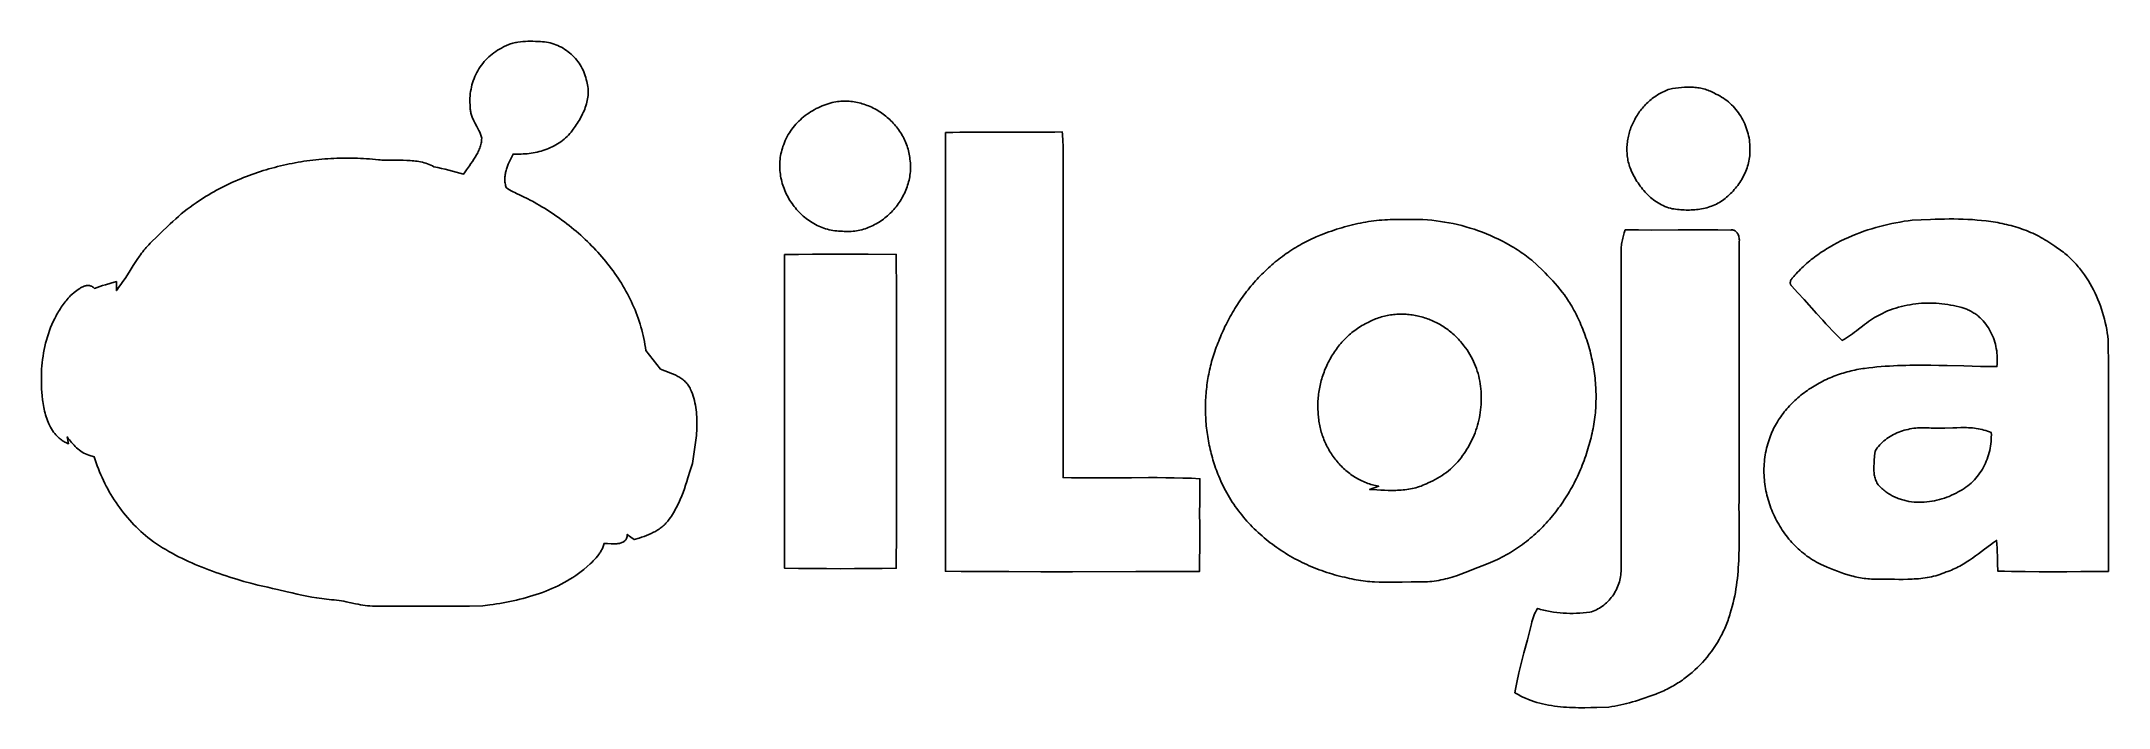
# Model space of a CAD drawing. Extents: x 50 to 650, y 3 to 197.
import ezdxf

# ---------------------------------------------------------------- set-up
doc = ezdxf.new("R2010")
doc.units = 0
doc.layers.add('IMPORT_-_WHATSAPP_IMAGE_20', color=7, linetype='CONTINUOUS')

msp = doc.modelspace()

# ---------------------------------------------------------------- linework, layer by layer
at = {"layer": 'IMPORT_-_WHATSAPP_IMAGE_20'}
for points in [[(63.78, 76.52), (63.28, 76.72), (62.81, 76.94), (62.34, 77.18), (61.89, 77.45), (61.46, 77.73), (61.04, 78.04), (60.63, 78.36), (60.24, 78.7), (59.86, 79.06), (59.49, 79.42), (59.13, 79.81), (58.79, 80.2), (58.46, 80.61), (58.14, 81.03), (57.83, 81.45), (57.54, 81.88), (57.86, 79.87), (57.59, 79.99), (57.32, 80.11), (57.06, 80.24), (56.81, 80.38), (56.57, 80.52), (56.33, 80.66), (56.09, 80.82), (55.86, 80.98), (55.64, 81.14), (55.43, 81.31), (55.22, 81.49), (55.01, 81.67), (54.62, 82.04), (54.25, 82.43), (53.9, 82.85), (53.57, 83.27), (53.26, 83.72), (52.97, 84.18), (52.69, 84.65), (52.44, 85.13), (52.2, 85.63), (51.98, 86.14), (51.78, 86.65), (51.59, 87.18), (51.41, 87.71), (51.25, 88.25), (51.1, 88.79), (50.96, 89.34), (50.84, 89.89), (50.73, 90.45), (50.62, 91), (50.53, 91.56), (50.45, 92.11), (50.37, 92.66), (50.24, 93.76), (50.14, 94.83), (50.08, 95.78), (50.04, 96.72), (50.01, 97.68), (50, 98.63), (50.01, 99.59), (50.04, 100.55), (50.09, 101.51), (50.16, 102.47), (50.25, 103.42), (50.36, 104.38), (50.5, 105.33), (50.65, 106.28), (50.83, 107.23), (51.02, 108.16), (51.24, 109.1), (51.49, 110.02), (51.76, 110.94), (52.05, 111.85), (52.36, 112.75), (52.7, 113.64), (53.07, 114.52), (53.46, 115.39), (53.87, 116.25), (54.31, 117.09), (54.54, 117.51), (54.78, 117.92), (55.02, 118.33), (55.27, 118.73), (55.53, 119.14), (55.79, 119.53), (56.06, 119.93), (56.34, 120.31), (56.62, 120.7), (56.92, 121.08), (57.21, 121.45), (57.52, 121.82), (57.83, 122.19), (58.15, 122.55), (58.48, 122.91), (58.81, 123.26), (59.51, 123.82), (59.9, 124.13), (60.3, 124.43), (60.71, 124.73), (61.14, 125.01), (61.35, 125.14), (61.57, 125.27), (61.79, 125.38), (62.01, 125.49), (62.23, 125.59), (62.46, 125.67), (62.68, 125.74), (62.9, 125.8), (63.12, 125.84), (63.34, 125.87), (63.56, 125.88), (63.78, 125.87), (64, 125.84), (64.21, 125.79), (64.42, 125.71), (64.63, 125.62), (64.83, 125.5), (65.04, 125.36), (65.23, 125.19), (65.43, 124.99), (66.2, 125.29), (66.99, 125.57), (67.78, 125.83), (68.58, 126.08), (70.18, 126.55), (71.79, 127.01), (71.78, 125.69), (71.78, 124.37), (72.11, 124.81), (72.43, 125.24), (73.07, 126.13), (73.68, 127.03), (74.28, 127.94), (75.45, 129.78), (76.62, 131.63), (77.21, 132.55), (77.82, 133.45), (78.44, 134.35), (78.76, 134.79), (79.08, 135.22), (79.42, 135.65), (79.75, 136.08), (80.1, 136.5), (80.45, 136.92), (80.82, 137.32), (81.19, 137.72), (81.57, 138.12), (81.96, 138.5), (83.5, 140.02), (85.05, 141.53), (86.61, 143.03), (87.39, 143.77), (88.19, 144.5), (88.99, 145.22), (89.8, 145.94), (90.62, 146.64), (91.45, 147.33), (92.3, 148), (93.15, 148.66), (94.02, 149.3), (94.91, 149.92), (95.63, 150.4), (96.36, 150.88), (97.1, 151.34), (97.84, 151.8), (98.58, 152.24), (99.33, 152.68), (100.09, 153.11), (100.85, 153.52), (101.61, 153.93), (102.38, 154.33), (103.16, 154.72), (103.94, 155.1), (104.72, 155.48), (105.51, 155.84), (106.3, 156.19), (107.09, 156.54), (107.89, 156.87), (108.69, 157.2), (109.5, 157.52), (110.31, 157.82), (111.12, 158.12), (111.94, 158.41), (112.76, 158.69), (113.58, 158.96), (114.41, 159.23), (115.24, 159.48), (116.07, 159.72), (116.9, 159.96), (117.74, 160.18), (118.58, 160.4), (119.42, 160.61), (120.26, 160.81), (121.11, 161), (121.96, 161.18), (122.81, 161.35), (123.66, 161.51), (124.52, 161.66), (125.37, 161.81), (126.23, 161.94), (127.09, 162.07), (127.95, 162.19), (128.81, 162.29), (129.67, 162.39), (130.53, 162.48), (131.4, 162.56), (132.26, 162.64), (133.13, 162.7), (133.99, 162.75), (134.86, 162.8), (135.73, 162.83), (136.59, 162.86), (137.46, 162.88), (138.33, 162.89), (139.2, 162.89), (140.06, 162.88), (140.93, 162.86), (141.8, 162.84), (142.66, 162.8), (143.53, 162.76), (144.39, 162.7), (145.26, 162.64), (146.12, 162.57), (146.98, 162.49), (147.84, 162.4), (148.35, 162.36), (148.86, 162.32), (149.87, 162.27), (150.9, 162.25), (151.93, 162.24), (153.99, 162.24), (155.02, 162.23), (156.05, 162.21), (156.56, 162.19), (157.07, 162.16), (157.58, 162.12), (158.09, 162.07), (158.59, 162.01), (159.1, 161.95), (159.6, 161.86), (160.09, 161.77), (160.59, 161.66), (161.08, 161.53), (161.57, 161.39), (162.05, 161.22), (162.53, 161.04), (163.01, 160.84), (163.48, 160.62), (163.95, 160.38), (165.03, 160.15), (166.11, 159.9), (167.19, 159.63), (168.27, 159.36), (170.42, 158.79), (171.49, 158.52), (172.57, 158.24), (172.97, 158.85), (173.38, 159.46), (174.23, 160.67), (174.67, 161.28), (175.1, 161.9), (175.51, 162.52), (175.92, 163.15), (176.3, 163.78), (176.47, 164.11), (176.65, 164.43), (176.81, 164.76), (176.96, 165.09), (177.1, 165.43), (177.24, 165.77), (177.36, 166.11), (177.46, 166.46), (177.56, 166.81), (177.64, 167.17), (177.71, 167.53), (177.76, 167.89), (177.79, 168.26), (177.81, 168.64), (177.75, 168.94), (177.67, 169.23), (177.58, 169.52), (177.48, 169.81), (177.38, 170.09), (177.26, 170.38), (177.01, 170.93), (176.73, 171.48), (176.44, 172.03), (175.85, 173.11), (175.57, 173.66), (175.3, 174.21), (175.18, 174.48), (175.06, 174.76), (174.95, 175.05), (174.85, 175.33), (174.76, 175.62), (174.69, 175.91), (174.62, 176.21), (174.57, 176.51), (174.53, 176.81), (174.5, 177.12), (174.49, 177.44), (174.5, 177.75), (174.44, 178.4), (174.4, 179.04), (174.39, 179.68), (174.4, 180.32), (174.44, 180.96), (174.5, 181.6), (174.59, 182.24), (174.7, 182.87), (174.83, 183.5), (174.98, 184.13), (175.16, 184.74), (175.36, 185.35), (175.58, 185.96), (175.83, 186.55), (176.09, 187.14), (176.38, 187.71), (176.69, 188.27), (177.02, 188.82), (177.36, 189.36), (177.73, 189.89), (178.12, 190.4), (178.52, 190.9), (178.95, 191.38), (179.39, 191.84), (179.85, 192.28), (180.33, 192.71), (180.82, 193.12), (181.34, 193.51), (181.86, 193.87), (182.41, 194.22), (182.97, 194.54), (183.55, 194.84), (183.86, 195.03), (184.18, 195.21), (184.51, 195.39), (184.84, 195.54), (185.17, 195.69), (185.51, 195.83), (185.85, 195.95), (186.19, 196.07), (186.53, 196.17), (186.88, 196.27), (187.23, 196.35), (187.59, 196.43), (187.94, 196.5), (188.3, 196.56), (189.02, 196.66), (189.74, 196.73), (190.47, 196.78), (191.2, 196.81), (191.93, 196.82), (192.66, 196.81), (193.39, 196.79), (194.84, 196.73), (195.43, 196.7), (196, 196.65), (196.58, 196.57), (197.15, 196.47), (197.71, 196.34), (198.27, 196.18), (198.82, 196.01), (199.36, 195.81), (199.9, 195.58), (200.42, 195.34), (200.94, 195.07), (201.44, 194.78), (201.93, 194.48), (202.41, 194.15), (202.88, 193.8), (203.33, 193.44), (203.77, 193.06), (204.2, 192.66), (204.61, 192.25), (205, 191.82), (205.37, 191.37), (205.73, 190.91), (206.06, 190.44), (206.38, 189.96), (206.68, 189.46), (206.96, 188.95), (207.21, 188.43), (207.44, 187.9), (207.65, 187.36), (207.84, 186.81), (208, 186.25), (208.13, 185.68), (208.29, 185.18), (208.42, 184.67), (208.53, 184.16), (208.61, 183.65), (208.67, 183.14), (208.7, 182.63), (208.71, 182.12), (208.69, 181.62), (208.66, 181.11), (208.6, 180.61), (208.53, 180.1), (208.43, 179.6), (208.32, 179.1), (208.19, 178.61), (208.04, 178.11), (207.88, 177.62), (207.7, 177.13), (207.51, 176.65), (207.3, 176.17), (207.08, 175.7), (206.85, 175.23), (206.61, 174.76), (206.36, 174.31), (206.1, 173.85), (205.83, 173.4), (205.55, 172.96), (205.27, 172.53), (204.98, 172.1), (204.68, 171.68), (204.38, 171.27), (203.77, 170.46), (203.39, 170), (202.99, 169.56), (202.57, 169.14), (202.15, 168.74), (201.7, 168.36), (201.25, 167.99), (200.78, 167.65), (200.31, 167.32), (199.82, 167), (199.32, 166.71), (198.81, 166.43), (198.29, 166.17), (197.77, 165.92), (197.23, 165.7), (196.69, 165.48), (196.14, 165.28), (195.59, 165.1), (195.03, 164.94), (194.46, 164.78), (193.89, 164.65), (193.32, 164.52), (192.74, 164.41), (192.16, 164.32), (191.58, 164.23), (190.99, 164.16), (190.41, 164.11), (189.82, 164.07), (189.23, 164.03), (188.65, 164.02), (188.07, 164.01), (187.48, 164.01), (186.9, 164.03), (186.34, 162.9), (186.06, 162.32), (185.79, 161.73), (185.53, 161.14), (185.29, 160.54), (185.08, 159.93), (184.98, 159.62), (184.89, 159.32), (184.81, 159.01), (184.73, 158.7), (184.67, 158.39), (184.62, 158.08), (184.57, 157.76), (184.54, 157.45), (184.52, 157.14), (184.51, 156.82), (184.52, 156.51), (184.53, 156.19), (184.56, 155.88), (184.61, 155.56), (184.67, 155.25), (184.75, 154.93), (184.84, 154.62), (184.95, 154.3), (185.43, 153.98), (185.91, 153.68), (186.4, 153.39), (186.9, 153.11), (187.41, 152.85), (187.91, 152.59), (188.94, 152.08), (189.97, 151.59), (191, 151.1), (192.03, 150.59), (192.53, 150.32), (193.03, 150.05), (193.79, 149.63), (194.53, 149.19), (195.28, 148.75), (196.02, 148.29), (196.76, 147.83), (197.49, 147.36), (198.22, 146.88), (198.95, 146.39), (199.66, 145.9), (200.38, 145.39), (201.09, 144.87), (201.79, 144.35), (202.49, 143.82), (203.18, 143.28), (203.86, 142.73), (204.54, 142.17), (205.21, 141.61), (205.88, 141.04), (206.54, 140.45), (207.19, 139.86), (207.83, 139.27), (208.47, 138.66), (209.1, 138.05), (209.72, 137.43), (210.33, 136.8), (210.93, 136.16), (211.53, 135.52), (212.11, 134.87), (212.69, 134.21), (213.25, 133.54), (213.81, 132.87), (214.36, 132.19), (214.9, 131.5), (215.42, 130.8), (215.94, 130.1), (216.45, 129.39), (216.94, 128.68), (217.43, 127.95), (217.9, 127.22), (218.36, 126.49), (218.81, 125.74), (219.25, 124.99), (219.68, 124.24), (220.09, 123.47), (220.49, 122.71), (220.88, 121.93), (221.26, 121.15), (221.62, 120.36), (221.97, 119.57), (222.31, 118.76), (222.63, 117.96), (222.94, 117.15), (223.23, 116.33), (223.51, 115.5), (223.78, 114.67), (224.03, 113.84), (224.26, 113), (224.48, 112.15), (224.69, 111.3), (224.87, 110.44), (225.05, 109.58), (225.2, 108.71), (225.34, 107.84), (225.47, 106.96), (229.71, 101.54), (230.95, 101.07), (232.23, 100.59), (232.87, 100.33), (233.5, 100.06), (234.12, 99.77), (234.43, 99.62), (234.73, 99.46), (235.02, 99.29), (235.31, 99.12), (235.6, 98.94), (235.87, 98.75), (236.14, 98.55), (236.41, 98.34), (236.66, 98.13), (236.9, 97.9), (237.14, 97.67), (237.36, 97.42), (237.57, 97.16), (237.77, 96.89), (237.96, 96.61), (238.13, 96.31), (238.3, 96), (238.44, 95.68), (238.71, 95.04), (238.96, 94.39), (239.18, 93.74), (239.37, 93.09), (239.55, 92.43), (239.7, 91.77), (239.84, 91.1), (239.95, 90.44), (240.05, 89.77), (240.12, 89.09), (240.19, 88.42), (240.23, 87.74), (240.26, 87.06), (240.27, 86.38), (240.27, 85.7), (240.26, 85.02), (240.24, 84.33), (240.2, 83.65), (240.15, 82.97), (240.1, 82.28), (240.03, 81.6), (239.96, 80.91), (239.79, 79.55), (239.6, 78.19), (239.39, 76.84), (238.96, 74.16), (238.33, 72.06), (237.68, 69.95), (237.35, 68.9), (237, 67.85), (236.64, 66.8), (236.26, 65.76), (235.86, 64.74), (235.43, 63.72), (235.21, 63.22), (234.99, 62.71), (234.75, 62.22), (234.51, 61.73), (234.26, 61.24), (234, 60.75), (233.73, 60.27), (233.45, 59.8), (233.16, 59.33), (232.87, 58.87), (232.56, 58.41), (232.24, 57.95), (232.02, 57.64), (231.78, 57.35), (231.53, 57.06), (231.27, 56.78), (231.01, 56.51), (230.74, 56.25), (230.46, 56.01), (230.18, 55.77), (229.88, 55.54), (229.59, 55.32), (229.28, 55.1), (228.97, 54.9), (228.66, 54.7), (228.34, 54.51), (228.01, 54.33), (227.68, 54.15), (227.01, 53.82), (226.32, 53.51), (225.63, 53.22), (224.92, 52.95), (224.21, 52.7), (223.5, 52.46), (222.07, 52.01), (221.05, 52.77), (220.04, 53.53), (220.02, 53.2), (219.98, 52.91), (219.91, 52.64), (219.83, 52.39), (219.72, 52.16), (219.6, 51.96), (219.45, 51.78), (219.29, 51.62), (219.12, 51.47), (218.93, 51.35), (218.72, 51.24), (218.51, 51.14), (218.28, 51.06), (218.04, 50.99), (217.8, 50.94), (217.54, 50.9), (217.28, 50.86), (217.02, 50.84), (216.47, 50.82), (215.92, 50.82), (215.36, 50.83), (214.3, 50.89), (213.8, 50.9), (213.34, 50.91), (213.26, 50.6), (213.17, 50.31), (213.07, 50.02), (212.96, 49.74), (212.84, 49.46), (212.71, 49.19), (212.57, 48.92), (212.42, 48.66), (212.27, 48.4), (212.11, 48.15), (211.94, 47.9), (211.76, 47.66), (211.39, 47.19), (211, 46.73), (210.59, 46.28), (210.16, 45.84), (209.73, 45.42), (209.28, 45), (208.37, 44.18), (207.48, 43.38), (206.69, 42.76), (205.9, 42.17), (205.09, 41.59), (204.26, 41.04), (203.43, 40.52), (202.58, 40.01), (201.73, 39.53), (200.86, 39.07), (199.98, 38.62), (199.1, 38.2), (198.2, 37.8), (197.3, 37.41), (196.38, 37.04), (195.46, 36.69), (194.54, 36.36), (193.6, 36.04), (192.66, 35.74), (191.72, 35.46), (190.77, 35.19), (189.81, 34.93), (188.85, 34.69), (187.89, 34.46), (186.93, 34.24), (185.96, 34.04), (184.99, 33.85), (184.02, 33.67), (183.04, 33.5), (182.07, 33.34), (181.09, 33.18), (180.12, 33.04), (178.18, 32.78), (174.25, 32.71), (170.33, 32.67), (166.41, 32.65), (162.48, 32.65), (154.64, 32.68), (146.79, 32.71), (146.44, 32.7), (146.08, 32.71), (145.38, 32.74), (144.68, 32.79), (143.98, 32.87), (143.29, 32.98), (142.6, 33.1), (141.91, 33.23), (141.22, 33.37), (139.85, 33.68), (138.47, 33.98), (137.78, 34.12), (137.09, 34.25), (136.4, 34.36), (135.71, 34.46), (134.98, 34.51), (134.25, 34.56), (133.53, 34.63), (132.8, 34.71), (132.08, 34.79), (131.36, 34.89), (130.64, 34.99), (129.92, 35.1), (128.49, 35.34), (127.06, 35.61), (125.64, 35.9), (124.22, 36.2), (122.8, 36.52), (121.38, 36.84), (118.54, 37.51), (117.13, 37.84), (115.71, 38.16), (114.29, 38.47), (112.87, 38.77), (110.82, 39.32), (108.77, 39.89), (106.72, 40.49), (105.7, 40.8), (104.68, 41.12), (103.67, 41.45), (102.65, 41.78), (101.64, 42.13), (100.63, 42.48), (99.63, 42.84), (98.63, 43.21), (97.63, 43.6), (96.64, 43.99), (95.65, 44.39), (94.67, 44.81), (93.7, 45.23), (92.73, 45.67), (91.76, 46.12), (90.8, 46.59), (89.85, 47.06), (88.91, 47.55), (87.97, 48.06), (87.04, 48.58), (86.12, 49.11), (85.21, 49.66), (84.31, 50.22), (83.41, 50.8), (82.52, 51.4), (81.65, 52.01), (80.94, 52.59), (80.23, 53.18), (79.54, 53.79), (78.86, 54.41), (78.19, 55.05), (77.54, 55.7), (76.89, 56.36), (76.26, 57.03), (75.64, 57.71), (75.03, 58.41), (74.44, 59.11), (73.86, 59.83), (73.29, 60.56), (72.74, 61.29), (72.2, 62.04), (71.67, 62.8), (71.16, 63.57), (70.67, 64.35), (70.18, 65.13), (69.72, 65.93), (69.26, 66.73), (68.83, 67.54), (68.41, 68.36), (68, 69.19), (67.61, 70.03), (67.24, 70.87), (66.88, 71.72), (66.54, 72.57), (66.22, 73.44), (65.91, 74.3), (65.63, 75.18), (65.35, 76.06)], [(522.61, 182.92), (522.19, 182.77), (521.78, 182.61), (521.36, 182.44), (520.96, 182.26), (520.56, 182.06), (520.16, 181.86), (519.77, 181.65), (519.39, 181.43), (519.01, 181.19), (518.64, 180.95), (518.27, 180.7), (517.91, 180.45), (517.56, 180.18), (517.22, 179.9), (516.88, 179.62), (516.54, 179.33), (516.22, 179.03), (515.9, 178.72), (515.59, 178.41), (515.28, 178.09), (514.99, 177.76), (514.7, 177.42), (514.42, 177.08), (514.14, 176.73), (513.88, 176.38), (513.62, 176.02), (513.37, 175.65), (513.13, 175.28), (512.9, 174.91), (512.67, 174.53), (512.46, 174.14), (512.25, 173.75), (512.06, 173.36), (511.87, 172.96), (511.69, 172.55), (511.52, 172.15), (511.36, 171.73), (511.21, 171.32), (511.07, 170.9), (510.94, 170.48), (510.82, 170.06), (510.71, 169.63), (510.61, 169.21), (510.52, 168.78), (510.44, 168.34), (510.37, 167.91), (510.31, 167.47), (510.26, 167.04), (510.23, 166.6), (510.2, 166.16), (510.19, 165.72), (510.19, 165.28), (510.2, 164.84), (510.22, 164.4), (510.25, 163.96), (510.29, 163.52), (510.35, 163.08), (510.42, 162.64), (510.5, 162.2), (510.59, 161.77), (510.7, 161.33), (510.82, 160.9), (510.95, 160.46), (511.09, 160.03), (511.31, 159.53), (511.53, 159.03), (511.77, 158.54), (512.01, 158.04), (512.27, 157.55), (512.54, 157.07), (512.82, 156.59), (513.11, 156.11), (513.41, 155.65), (513.73, 155.18), (514.05, 154.73), (514.39, 154.29), (514.73, 153.85), (515.09, 153.43), (515.46, 153.01), (515.84, 152.61), (516.23, 152.22), (516.63, 151.84), (517.04, 151.47), (517.46, 151.12), (517.89, 150.78), (518.33, 150.45), (518.79, 150.14), (519.25, 149.85), (519.73, 149.58), (520.21, 149.32), (520.7, 149.08), (521.21, 148.86), (521.73, 148.65), (522.25, 148.47), (522.79, 148.31), (523.33, 148.17), (523.83, 148.09), (524.32, 148.03), (524.82, 147.96), (525.32, 147.91), (525.83, 147.87), (526.33, 147.83), (526.84, 147.81), (527.34, 147.79), (527.85, 147.79), (528.36, 147.79), (528.87, 147.81), (529.37, 147.83), (529.88, 147.87), (530.38, 147.92), (530.88, 147.98), (531.38, 148.05), (531.87, 148.14), (532.37, 148.24), (532.86, 148.35), (533.34, 148.47), (533.82, 148.61), (534.3, 148.77), (534.77, 148.93), (535.24, 149.12), (535.7, 149.31), (536.15, 149.53), (536.6, 149.76), (537.04, 150), (537.47, 150.26), (537.9, 150.54), (538.32, 150.83), (538.73, 151.14), (539.12, 151.48), (539.51, 151.83), (539.89, 152.18), (540.26, 152.55), (540.63, 152.93), (540.99, 153.31), (541.34, 153.71), (541.68, 154.11), (542.01, 154.52), (542.33, 154.94), (542.63, 155.37), (542.93, 155.8), (543.22, 156.24), (543.49, 156.69), (543.75, 157.15), (544, 157.61), (544.24, 158.08), (544.46, 158.55), (544.67, 159.04), (544.86, 159.52), (545.04, 160.01), (545.2, 160.51), (545.35, 161.01), (545.48, 161.51), (545.59, 162.02), (545.68, 162.54), (545.76, 163.05), (545.82, 163.57), (545.86, 164.09), (545.88, 164.62), (545.88, 165.15), (545.87, 165.68), (545.86, 166.29), (545.84, 166.91), (545.79, 167.52), (545.72, 168.13), (545.62, 168.73), (545.51, 169.34), (545.37, 169.94), (545.21, 170.53), (545.03, 171.12), (544.83, 171.7), (544.61, 172.28), (544.38, 172.84), (544.12, 173.4), (543.84, 173.95), (543.55, 174.49), (543.23, 175.02), (542.9, 175.54), (542.55, 176.05), (542.18, 176.54), (541.8, 177.02), (541.4, 177.49), (540.98, 177.94), (540.55, 178.37), (540.11, 178.79), (539.64, 179.2), (539.17, 179.58), (538.68, 179.95), (538.17, 180.3), (537.65, 180.63), (537.12, 180.94), (536.57, 181.23), (536.02, 181.5), (535.64, 181.72), (535.26, 181.93), (534.87, 182.12), (534.48, 182.3), (534.08, 182.47), (533.68, 182.62), (533.27, 182.75), (532.86, 182.88), (532.45, 182.99), (532.03, 183.09), (531.61, 183.18), (531.19, 183.26), (530.77, 183.32), (530.34, 183.38), (529.91, 183.42), (529.48, 183.45), (529.05, 183.48), (528.61, 183.49), (528.18, 183.5), (527.74, 183.5), (527.31, 183.48), (526.88, 183.46), (526.01, 183.4), (525.15, 183.32), (524.29, 183.21), (523.45, 183.07)], [(279.56, 179.02), (278.95, 178.86), (278.36, 178.68), (277.76, 178.48), (277.17, 178.27), (276.59, 178.04), (276.02, 177.79), (275.45, 177.53), (274.89, 177.25), (274.34, 176.95), (273.79, 176.64), (273.26, 176.31), (272.74, 175.97), (272.22, 175.61), (271.72, 175.24), (271.23, 174.85), (270.76, 174.45), (270.29, 174.03), (269.84, 173.6), (269.4, 173.16), (268.98, 172.7), (268.57, 172.23), (268.18, 171.75), (267.8, 171.25), (267.45, 170.74), (267.1, 170.22), (266.78, 169.69), (266.47, 169.15), (266.19, 168.59), (265.92, 168.02), (265.68, 167.44), (265.45, 166.85), (265.25, 166.25), (265.07, 165.73), (264.91, 165.2), (264.77, 164.66), (264.65, 164.13), (264.54, 163.59), (264.46, 163.05), (264.39, 162.51), (264.34, 161.97), (264.31, 161.43), (264.3, 160.88), (264.3, 160.34), (264.32, 159.8), (264.36, 159.26), (264.41, 158.72), (264.48, 158.19), (264.56, 157.65), (264.66, 157.12), (264.78, 156.59), (264.91, 156.07), (265.05, 155.54), (265.21, 155.03), (265.39, 154.51), (265.58, 154), (265.78, 153.5), (265.99, 153), (266.22, 152.5), (266.47, 152.02), (266.72, 151.54), (266.99, 151.06), (267.27, 150.6), (267.56, 150.14), (267.87, 149.69), (268.19, 149.24), (268.51, 148.81), (268.85, 148.38), (269.2, 147.97), (269.57, 147.56), (269.94, 147.17), (270.32, 146.78), (270.71, 146.41), (271.11, 146.04), (271.52, 145.69), (271.94, 145.35), (272.37, 145.02), (272.81, 144.71), (273.26, 144.41), (273.72, 144.12), (274.18, 143.85), (274.65, 143.59), (275.13, 143.34), (275.62, 143.11), (276.11, 142.89), (276.61, 142.69), (277.12, 142.51), (277.63, 142.34), (278.15, 142.19), (278.68, 142.06), (279.21, 141.94), (279.74, 141.84), (280.29, 141.76), (280.83, 141.7), (281.38, 141.66), (281.94, 141.63), (282.5, 141.63), (283.02, 141.58), (283.54, 141.56), (284.06, 141.55), (284.57, 141.56), (285.08, 141.59), (285.59, 141.63), (286.1, 141.69), (286.6, 141.76), (287.1, 141.85), (287.6, 141.96), (288.09, 142.08), (288.58, 142.21), (289.06, 142.36), (289.54, 142.53), (290.01, 142.7), (290.48, 142.9), (290.94, 143.1), (291.4, 143.32), (291.85, 143.55), (292.3, 143.79), (292.73, 144.04), (293.17, 144.31), (293.59, 144.59), (294.01, 144.88), (294.42, 145.18), (294.82, 145.49), (295.22, 145.81), (295.6, 146.15), (295.98, 146.49), (296.35, 146.84), (296.71, 147.2), (297.07, 147.57), (297.41, 147.95), (297.74, 148.34), (298.07, 148.73), (298.38, 149.14), (298.68, 149.55), (298.98, 149.97), (299.26, 150.39), (299.53, 150.83), (299.79, 151.26), (300.04, 151.71), (300.27, 152.16), (300.5, 152.62), (300.71, 153.08), (300.91, 153.55), (301.09, 154.02), (301.27, 154.5), (301.43, 154.98), (301.58, 155.47), (301.71, 155.96), (301.83, 156.45), (301.94, 156.95), (302.03, 157.44), (302.1, 157.95), (302.16, 158.45), (302.21, 158.96), (302.24, 159.46), (302.26, 159.97), (302.26, 160.48), (302.24, 161), (302.21, 161.51), (302.16, 162.02), (302.09, 162.53), (302.04, 163.03), (301.97, 163.52), (301.88, 164.01), (301.79, 164.49), (301.68, 164.97), (301.55, 165.45), (301.41, 165.92), (301.26, 166.38), (301.1, 166.84), (300.92, 167.3), (300.73, 167.75), (300.53, 168.19), (300.32, 168.63), (300.1, 169.07), (299.86, 169.49), (299.61, 169.91), (299.35, 170.33), (299.09, 170.74), (298.81, 171.14), (298.52, 171.53), (298.22, 171.92), (297.91, 172.3), (297.59, 172.67), (297.27, 173.03), (296.93, 173.39), (296.59, 173.73), (296.24, 174.07), (295.87, 174.4), (295.51, 174.72), (295.13, 175.04), (294.75, 175.34), (294.35, 175.63), (293.96, 175.92), (293.55, 176.19), (293.14, 176.46), (292.73, 176.71), (292.3, 176.96), (291.87, 177.19), (291.44, 177.42), (291, 177.63), (290.56, 177.83), (290.11, 178.02), (289.66, 178.2), (289.2, 178.37), (288.74, 178.53), (288.27, 178.67), (287.8, 178.8), (287.33, 178.92), (286.86, 179.03), (286.38, 179.13), (285.9, 179.21), (285.42, 179.28), (284.94, 179.33), (284.45, 179.38), (283.96, 179.4), (283.48, 179.42), (282.99, 179.42), (282.5, 179.41), (282.01, 179.38), (281.52, 179.34), (281.03, 179.28), (280.54, 179.21), (280.05, 179.12)], [(312.38, 170.3), (312.42, 154.37), (312.44, 138.43), (312.46, 122.5), (312.46, 106.57), (312.44, 74.7), (312.4, 42.83), (317, 42.79), (321.61, 42.76), (330.82, 42.71), (340.04, 42.7), (349.25, 42.7), (367.68, 42.73), (376.89, 42.74), (386.11, 42.75), (386.14, 44.44), (386.16, 46.13), (386.19, 49.5), (386.19, 52.87), (386.19, 56.24), (386.18, 59.61), (386.19, 62.98), (386.2, 66.36), (386.22, 68.04), (386.25, 69.73), (383.77, 69.83), (381.29, 69.91), (378.81, 69.97), (376.33, 70.01), (373.85, 70.03), (371.36, 70.04), (366.4, 70.02), (361.43, 69.99), (356.47, 69.97), (353.99, 69.96), (351.5, 69.97), (349.02, 69.99), (346.54, 70.03), (346.56, 92.42), (346.56, 114.82), (346.55, 159.61), (346.57, 162.33), (346.57, 163.69), (346.56, 165.05), (346.54, 166.41), (346.49, 167.77), (346.45, 168.45), (346.41, 169.13), (346.36, 169.8), (346.3, 170.48), (344.18, 170.45), (342.06, 170.43), (337.82, 170.42), (333.58, 170.43), (329.34, 170.45), (325.1, 170.46), (322.98, 170.46), (320.86, 170.45), (318.74, 170.43), (316.62, 170.4), (314.5, 170.36)], [(444.66, 144.99), (443.86, 145.01), (443.06, 145.02), (442.26, 145.02), (441.47, 145.01), (440.68, 144.98), (439.88, 144.93), (439.09, 144.88), (438.3, 144.81), (437.52, 144.73), (436.73, 144.64), (435.95, 144.53), (435.16, 144.42), (434.38, 144.29), (433.6, 144.15), (432.83, 144), (432.05, 143.84), (431.28, 143.67), (430.51, 143.49), (429.74, 143.29), (428.97, 143.09), (428.21, 142.88), (427.45, 142.66), (426.69, 142.43), (425.93, 142.19), (425.18, 141.95), (424.43, 141.69), (423.68, 141.43), (422.93, 141.16), (422.19, 140.88), (421.45, 140.59), (419.98, 140), (419.37, 139.73), (418.76, 139.45), (418.16, 139.16), (417.56, 138.87), (416.97, 138.57), (416.38, 138.26), (415.8, 137.94), (415.22, 137.61), (414.65, 137.28), (414.08, 136.93), (413.51, 136.59), (412.95, 136.23), (412.4, 135.86), (411.85, 135.49), (411.3, 135.11), (410.76, 134.73), (410.22, 134.33), (409.69, 133.93), (409.17, 133.53), (408.65, 133.11), (408.13, 132.69), (407.62, 132.27), (407.12, 131.83), (406.62, 131.4), (406.13, 130.95), (405.64, 130.5), (405.16, 130.04), (404.68, 129.58), (404.21, 129.11), (403.74, 128.63), (403.29, 128.15), (402.83, 127.66), (402.38, 127.17), (401.94, 126.67), (401.51, 126.17), (401.08, 125.66), (400.65, 125.15), (400.23, 124.63), (399.82, 124.1), (399.42, 123.58), (399.02, 123.04), (398.63, 122.5), (398.24, 121.96), (397.86, 121.41), (397.49, 120.86), (397.12, 120.31), (396.76, 119.75), (396.41, 119.18), (396.06, 118.61), (395.72, 118.04), (395.39, 117.47), (395.06, 116.89), (394.74, 116.3), (394.43, 115.72), (394.12, 115.12), (393.83, 114.53), (393.53, 113.93), (393.25, 113.33), (392.97, 112.73), (392.7, 112.12), (392.44, 111.51), (392.19, 110.9), (391.94, 110.29), (391.7, 109.67), (391.46, 109.09), (391.23, 108.5), (391.01, 107.92), (390.79, 107.33), (390.58, 106.73), (390.38, 106.14), (390.19, 105.54), (390.01, 104.94), (389.83, 104.34), (389.66, 103.74), (389.5, 103.13), (389.35, 102.52), (389.2, 101.91), (389.06, 101.3), (388.93, 100.68), (388.81, 100.07), (388.69, 99.45), (388.58, 98.83), (388.48, 98.21), (388.39, 97.59), (388.3, 96.97), (388.22, 96.35), (388.15, 95.72), (388.09, 95.1), (388.04, 94.47), (387.99, 93.85), (387.95, 93.22), (387.92, 92.59), (387.89, 91.96), (387.87, 91.33), (387.86, 90.71), (387.86, 90.08), (387.87, 89.45), (387.88, 88.82), (387.9, 88.19), (387.93, 87.56), (387.96, 86.94), (388, 86.31), (388.05, 85.68), (388.11, 85.06), (388.18, 84.43), (388.25, 83.81), (388.33, 83.18), (388.42, 82.56), (388.51, 81.94), (388.61, 81.32), (388.72, 80.7), (388.84, 80.08), (388.96, 79.47), (389.1, 78.85), (389.24, 78.24), (389.38, 77.63), (389.54, 77.02), (389.7, 76.42), (389.87, 75.81), (390.04, 75.21), (390.23, 74.61), (390.42, 74.01), (390.62, 73.42), (390.82, 72.83), (391.04, 72.24), (391.26, 71.65), (391.48, 71.07), (391.72, 70.49), (392.02, 69.76), (392.32, 69.05), (392.65, 68.34), (392.98, 67.64), (393.33, 66.94), (393.68, 66.25), (394.05, 65.57), (394.44, 64.9), (394.83, 64.23), (395.24, 63.58), (395.65, 62.93), (396.08, 62.28), (396.52, 61.65), (396.97, 61.02), (397.43, 60.4), (397.9, 59.79), (398.38, 59.19), (398.87, 58.59), (399.37, 58), (399.88, 57.42), (400.4, 56.85), (400.92, 56.29), (401.46, 55.73), (402.01, 55.19), (402.56, 54.65), (403.13, 54.12), (403.7, 53.6), (404.28, 53.09), (404.87, 52.58), (405.46, 52.09), (406.06, 51.6), (406.67, 51.13), (407.29, 50.66), (407.92, 50.2), (408.55, 49.75), (409.19, 49.31), (409.83, 48.88), (410.48, 48.45), (411.14, 48.04), (411.81, 47.64), (412.47, 47.24), (413.15, 46.86), (413.83, 46.48), (414.51, 46.12), (415.21, 45.76), (415.9, 45.42), (416.6, 45.08), (417.31, 44.75), (418.01, 44.44), (418.73, 44.13), (419.44, 43.83), (420.16, 43.55), (420.89, 43.27), (421.62, 43), (422.35, 42.75), (423.08, 42.5), (423.82, 42.27), (424.56, 42.04), (425.3, 41.83), (426.04, 41.63), (426.79, 41.44), (427.54, 41.25), (428.29, 41.08), (429.04, 40.92), (429.69, 40.75), (430.34, 40.59), (430.99, 40.45), (431.64, 40.32), (432.3, 40.21), (432.95, 40.1), (433.61, 40.01), (434.27, 39.93), (434.93, 39.87), (435.59, 39.81), (436.26, 39.76), (436.92, 39.72), (438.25, 39.66), (439.59, 39.63), (440.92, 39.62), (442.26, 39.63), (444.94, 39.68), (447.61, 39.73), (448.94, 39.74), (450.27, 39.74), (450.94, 39.73), (451.61, 39.75), (452.28, 39.78), (452.94, 39.83), (453.6, 39.89), (454.26, 39.97), (454.92, 40.07), (455.57, 40.19), (456.22, 40.31), (456.86, 40.45), (457.51, 40.61), (458.15, 40.77), (458.79, 40.95), (459.42, 41.13), (460.06, 41.33), (460.69, 41.54), (461.95, 41.97), (463.2, 42.43), (464.45, 42.91), (465.69, 43.4), (468.16, 44.41), (469.39, 44.9), (470.62, 45.39), (471.28, 45.67), (471.94, 45.96), (472.59, 46.26), (473.23, 46.57), (473.87, 46.89), (474.5, 47.23), (475.13, 47.57), (475.75, 47.92), (476.36, 48.28), (476.97, 48.65), (477.57, 49.03), (478.16, 49.42), (478.75, 49.82), (479.33, 50.23), (479.91, 50.64), (480.48, 51.07), (481.04, 51.5), (481.59, 51.95), (482.14, 52.4), (482.68, 52.86), (483.21, 53.32), (483.74, 53.8), (484.26, 54.28), (484.77, 54.77), (485.28, 55.27), (485.78, 55.78), (486.27, 56.29), (486.76, 56.81), (487.23, 57.34), (487.71, 57.87), (488.17, 58.41), (488.62, 58.96), (489.07, 59.51), (489.51, 60.07), (489.95, 60.63), (490.37, 61.21), (490.79, 61.78), (491.2, 62.37), (491.6, 62.95), (492, 63.55), (492.39, 64.15), (492.77, 64.75), (493.14, 65.36), (493.5, 65.97), (493.86, 66.59), (494.21, 67.21), (494.55, 67.84), (494.88, 68.47), (495.2, 69.11), (495.52, 69.75), (495.83, 70.39), (496.13, 71.04), (496.42, 71.69), (496.7, 72.35), (496.97, 73), (497.24, 73.66), (497.5, 74.33), (497.75, 74.99), (497.99, 75.66), (498.22, 76.33), (498.44, 77.01), (498.66, 77.68), (498.86, 78.36), (499.06, 79.04), (499.26, 79.69), (499.44, 80.33), (499.62, 80.98), (499.79, 81.64), (499.95, 82.29), (500.1, 82.94), (500.24, 83.6), (500.37, 84.26), (500.49, 84.92), (500.6, 85.58), (500.7, 86.24), (500.79, 86.91), (500.88, 87.57), (500.95, 88.24), (501.02, 88.9), (501.07, 89.57), (501.12, 90.24), (501.16, 90.91), (501.19, 91.58), (501.21, 92.25), (501.22, 92.92), (501.23, 93.59), (501.22, 94.26), (501.2, 94.92), (501.18, 95.59), (501.15, 96.26), (501.11, 96.93), (501.06, 97.6), (501, 98.27), (500.93, 98.94), (500.86, 99.6), (500.77, 100.27), (500.68, 100.93), (500.58, 101.59), (500.47, 102.26), (500.35, 102.92), (500.23, 103.57), (500.1, 104.23), (499.95, 104.89), (499.8, 105.54), (499.64, 106.19), (499.48, 106.84), (499.3, 107.49), (499.12, 108.14), (498.93, 108.78), (498.73, 109.42), (498.52, 110.06), (498.31, 110.7), (498.08, 111.33), (497.85, 111.96), (497.61, 112.59), (497.37, 113.21), (497.11, 113.83), (496.85, 114.45), (496.58, 115.07), (496.31, 115.68), (496.02, 116.28), (495.73, 116.89), (495.43, 117.49), (495.12, 118.08), (494.81, 118.68), (494.49, 119.26), (494.16, 119.85), (493.82, 120.43), (493.54, 120.89), (493.26, 121.34), (492.97, 121.79), (492.67, 122.23), (492.36, 122.67), (492.05, 123.1), (491.41, 123.96), (490.75, 124.79), (490.07, 125.62), (489.37, 126.42), (488.65, 127.22), (487.92, 128), (487.17, 128.77), (486.42, 129.53), (485.66, 130.28), (484.11, 131.76), (482.55, 133.22), (482.05, 133.62), (481.55, 134), (481.04, 134.38), (480.53, 134.75), (480.01, 135.12), (479.49, 135.48), (478.97, 135.84), (478.44, 136.18), (477.9, 136.53), (477.37, 136.86), (476.83, 137.19), (476.28, 137.51), (475.18, 138.13), (474.06, 138.73), (472.93, 139.3), (471.79, 139.85), (470.63, 140.37), (469.47, 140.86), (468.29, 141.33), (467.1, 141.77), (465.9, 142.18), (464.69, 142.56), (463.48, 142.92), (462.25, 143.25), (461.02, 143.56), (459.78, 143.83), (458.54, 144.08), (457.29, 144.3), (456.04, 144.5), (454.78, 144.66), (453.52, 144.8), (452.26, 144.91), (450.99, 145), (449.72, 145.05), (448.46, 145.08), (447.19, 145.07), (445.92, 145.04)], [(558.88, 128.83), (559.29, 129.28), (559.71, 129.72), (560.13, 130.15), (560.56, 130.58), (560.99, 131), (561.43, 131.41), (561.87, 131.81), (562.32, 132.21), (562.78, 132.6), (563.24, 132.99), (563.7, 133.37), (564.18, 133.74), (564.65, 134.1), (565.13, 134.46), (565.62, 134.81), (566.1, 135.16), (566.6, 135.5), (567.1, 135.83), (567.6, 136.16), (568.11, 136.48), (569.13, 137.1), (570.17, 137.69), (571.23, 138.27), (572.3, 138.81), (573.38, 139.34), (574.48, 139.84), (575.58, 140.31), (576.7, 140.77), (577.83, 141.2), (578.96, 141.6), (580.11, 141.99), (581.26, 142.35), (582.42, 142.7), (583.58, 143.02), (584.75, 143.32), (585.92, 143.6), (587.1, 143.86), (588.27, 144.09), (589.45, 144.31), (590.64, 144.51), (591.82, 144.69), (593, 144.85), (595.63, 144.98), (598.3, 145.08), (599.64, 145.12), (600.99, 145.16), (602.34, 145.18), (603.69, 145.19), (605.05, 145.19), (606.4, 145.17), (607.75, 145.13), (609.11, 145.07), (610.46, 144.99), (611.8, 144.89), (613.14, 144.77), (614.48, 144.62), (615.81, 144.44), (616.47, 144.34), (617.13, 144.23), (617.79, 144.12), (618.45, 143.99), (619.1, 143.86), (619.75, 143.72), (620.4, 143.57), (621.05, 143.41), (621.69, 143.25), (622.33, 143.07), (622.97, 142.88), (623.61, 142.69), (624.24, 142.48), (624.86, 142.27), (625.49, 142.04), (626.11, 141.81), (626.73, 141.56), (627.34, 141.3), (627.95, 141.03), (628.55, 140.75), (629.15, 140.46), (629.75, 140.15), (630.34, 139.84), (630.93, 139.51), (631.51, 139.17), (632.08, 138.81), (632.66, 138.45), (633.22, 138.07), (633.79, 137.67), (634.34, 137.27), (634.78, 136.99), (635.2, 136.71), (635.63, 136.42), (636.04, 136.13), (636.45, 135.82), (636.85, 135.51), (637.25, 135.2), (637.64, 134.87), (638.02, 134.55), (638.4, 134.21), (638.77, 133.87), (639.13, 133.52), (639.49, 133.17), (639.84, 132.81), (640.19, 132.44), (640.53, 132.07), (640.86, 131.7), (641.19, 131.31), (641.51, 130.93), (641.83, 130.54), (642.14, 130.14), (642.44, 129.74), (642.74, 129.33), (643.03, 128.92), (643.59, 128.09), (644.13, 127.24), (644.65, 126.37), (645.14, 125.49), (645.61, 124.59), (646.05, 123.68), (646.48, 122.76), (646.87, 121.83), (647.25, 120.89), (647.6, 119.93), (647.93, 118.97), (648.24, 118), (648.52, 117.03), (648.78, 116.05), (649.02, 115.07), (649.24, 114.08), (649.43, 113.09), (649.6, 112.1), (649.75, 111.1), (649.88, 110.11), (649.92, 101.7), (649.96, 93.28), (649.99, 84.86), (650, 76.45), (650, 68.03), (649.99, 59.62), (649.96, 51.21), (649.92, 42.79), (641.88, 42.72), (637.87, 42.7), (633.85, 42.69), (629.83, 42.69), (625.81, 42.72), (623.81, 42.75), (621.8, 42.78), (619.79, 42.82), (617.79, 42.88), (617.76, 45.11), (617.73, 46.22), (617.7, 47.33), (617.66, 48.45), (617.61, 49.56), (617.55, 50.67), (617.47, 51.79), (616.59, 51.17), (615.71, 50.53), (613.97, 49.23), (612.23, 47.92), (611.36, 47.28), (610.48, 46.65), (609.58, 46.03), (608.68, 45.44), (608.22, 45.15), (607.76, 44.88), (607.29, 44.61), (606.82, 44.34), (606.34, 44.09), (605.86, 43.85), (605.37, 43.61), (604.88, 43.39), (604.38, 43.18), (603.87, 42.98), (603.36, 42.8), (602.84, 42.62), (602.24, 42.37), (601.64, 42.13), (601.04, 41.92), (600.44, 41.72), (599.83, 41.54), (599.21, 41.38), (598.6, 41.24), (597.98, 41.11), (597.35, 41), (596.73, 40.9), (596.1, 40.81), (595.47, 40.73), (594.84, 40.67), (594.21, 40.62), (593.58, 40.58), (592.94, 40.54), (591.67, 40.5), (590.39, 40.48), (589.11, 40.48), (587.83, 40.49), (585.28, 40.53), (584.01, 40.54), (582.74, 40.53), (582.2, 40.52), (581.67, 40.53), (581.13, 40.55), (580.6, 40.58), (580.07, 40.63), (579.54, 40.68), (579.01, 40.75), (578.48, 40.83), (577.95, 40.92), (577.43, 41.02), (576.91, 41.12), (576.39, 41.24), (575.87, 41.37), (575.35, 41.5), (574.33, 41.79), (573.3, 42.11), (572.29, 42.46), (571.28, 42.82), (570.28, 43.21), (569.28, 43.6), (568.3, 44.01), (566.34, 44.85), (565.75, 45.15), (565.18, 45.47), (564.61, 45.81), (564.05, 46.15), (563.5, 46.51), (562.96, 46.88), (562.43, 47.26), (561.91, 47.66), (561.39, 48.06), (560.89, 48.48), (560.4, 48.91), (559.91, 49.35), (559.44, 49.8), (558.97, 50.26), (558.52, 50.73), (558.08, 51.21), (557.64, 51.69), (557.22, 52.19), (556.81, 52.7), (556.41, 53.22), (556.01, 53.74), (555.63, 54.27), (555.27, 54.81), (554.91, 55.36), (554.56, 55.91), (554.23, 56.48), (553.9, 57.05), (553.59, 57.62), (553.29, 58.2), (553.01, 58.79), (552.73, 59.38), (552.47, 59.98), (552.22, 60.59), (551.98, 61.2), (551.75, 61.81), (551.54, 62.43), (551.34, 63.05), (551.15, 63.68), (550.98, 64.31), (550.82, 64.94), (550.67, 65.58), (550.54, 66.22), (550.41, 66.86), (550.31, 67.5), (550.22, 68.15), (550.14, 68.8), (550.07, 69.44), (550.02, 70.1), (549.99, 70.75), (549.96, 71.4), (549.96, 72.05), (549.97, 72.71), (549.99, 73.36), (550.03, 74.01), (550.08, 74.66), (550.15, 75.31), (550.23, 75.96), (550.33, 76.61), (550.44, 77.26), (550.57, 77.9), (550.72, 78.55), (550.88, 79.19), (551.06, 79.82), (551.26, 80.46), (551.44, 81.02), (551.63, 81.58), (551.83, 82.13), (552.05, 82.67), (552.28, 83.21), (552.52, 83.74), (552.77, 84.26), (553.03, 84.78), (553.3, 85.29), (553.58, 85.79), (553.88, 86.29), (554.18, 86.78), (554.49, 87.26), (554.82, 87.74), (555.15, 88.2), (555.49, 88.67), (555.84, 89.12), (556.2, 89.57), (556.57, 90.01), (556.95, 90.44), (557.33, 90.86), (557.73, 91.28), (558.13, 91.69), (558.54, 92.09), (558.96, 92.49), (559.38, 92.88), (559.82, 93.26), (560.26, 93.63), (560.7, 94), (561.16, 94.36), (561.62, 94.71), (562.08, 95.05), (562.55, 95.38), (563.03, 95.71), (563.52, 96.03), (564.01, 96.34), (564.5, 96.65), (565, 96.94), (565.51, 97.23), (566.02, 97.51), (566.53, 97.79), (567.05, 98.05), (567.57, 98.31), (568.1, 98.56), (568.63, 98.8), (569.16, 99.03), (569.7, 99.25), (570.24, 99.47), (570.79, 99.68), (571.33, 99.88), (571.88, 100.07), (572.44, 100.25), (572.99, 100.43), (573.55, 100.59), (574.1, 100.75), (574.66, 100.9), (575.23, 101.04), (575.79, 101.17), (576.35, 101.3), (576.92, 101.41), (577.48, 101.52), (578.05, 101.62), (578.61, 101.71), (579.18, 101.79), (580.37, 101.94), (581.57, 102.07), (582.76, 102.19), (583.96, 102.29), (585.15, 102.38), (586.35, 102.46), (587.55, 102.52), (588.75, 102.57), (589.94, 102.62), (591.14, 102.65), (592.34, 102.67), (593.55, 102.69), (595.95, 102.7), (598.35, 102.68), (600.76, 102.64), (603.16, 102.59), (607.97, 102.47), (610.38, 102.41), (612.78, 102.37), (615.18, 102.34), (617.58, 102.32), (617.64, 102.97), (617.68, 103.63), (617.69, 104.28), (617.67, 104.93), (617.64, 105.58), (617.58, 106.24), (617.5, 106.88), (617.4, 107.53), (617.27, 108.17), (617.12, 108.8), (616.95, 109.43), (616.76, 110.05), (616.54, 110.66), (616.3, 111.26), (616.04, 111.85), (615.75, 112.42), (615.45, 112.99), (615.12, 113.54), (614.77, 114.07), (614.39, 114.59), (614, 115.09), (613.58, 115.58), (613.14, 116.04), (612.92, 116.27), (612.68, 116.48), (612.44, 116.7), (612.2, 116.91), (611.95, 117.11), (611.7, 117.31), (611.44, 117.5), (611.17, 117.69), (610.9, 117.86), (610.62, 118.04), (610.34, 118.2), (610.05, 118.37), (609.76, 118.52), (609.46, 118.67), (609.16, 118.81), (608.85, 118.94), (608.54, 119.07), (608.22, 119.18), (607.42, 119.42), (606.61, 119.64), (605.79, 119.84), (604.97, 120.02), (604.14, 120.18), (603.31, 120.33), (602.47, 120.45), (601.63, 120.55), (600.79, 120.63), (599.94, 120.69), (599.1, 120.73), (598.25, 120.75), (597.4, 120.74), (596.56, 120.72), (595.71, 120.68), (594.86, 120.61), (594.02, 120.52), (593.18, 120.42), (592.35, 120.29), (591.51, 120.13), (590.69, 119.96), (589.87, 119.76), (589.05, 119.55), (588.24, 119.31), (587.44, 119.04), (586.65, 118.76), (585.86, 118.45), (585.09, 118.12), (584.32, 117.76), (583.57, 117.38), (582.83, 116.98), (582.09, 116.55), (581.47, 116.18), (580.87, 115.79), (580.28, 115.38), (579.69, 114.95), (579.12, 114.51), (578.55, 114.07), (577.41, 113.17), (576.85, 112.73), (576.27, 112.28), (575.7, 111.85), (575.11, 111.43), (574.52, 111.02), (573.91, 110.63), (573.29, 110.26), (572.97, 110.09), (572.65, 109.92), (571.69, 110.87), (570.74, 111.83), (569.8, 112.8), (568.87, 113.77), (567.95, 114.75), (567.03, 115.74), (565.21, 117.73), (561.6, 121.75), (559.8, 123.76), (557.99, 125.76), (557.9, 125.85), (557.82, 125.95), (557.75, 126.05), (557.7, 126.15), (557.65, 126.25), (557.62, 126.35), (557.6, 126.45), (557.59, 126.55), (557.58, 126.66), (557.59, 126.76), (557.63, 126.97), (557.69, 127.18), (557.78, 127.38), (557.89, 127.59), (558.02, 127.79), (558.16, 127.98), (558.3, 128.17), (558.6, 128.52)], [(508.53, 135.37), (508.55, 123.86), (508.55, 112.34), (508.54, 89.32), (508.51, 66.3), (508.48, 43.28), (508.47, 42.77), (508.45, 42.26), (508.4, 41.75), (508.33, 41.24), (508.24, 40.74), (508.13, 40.24), (508, 39.74), (507.84, 39.25), (507.67, 38.76), (507.48, 38.29), (507.27, 37.82), (507.05, 37.35), (506.8, 36.9), (506.54, 36.45), (506.26, 36.02), (505.97, 35.6), (505.66, 35.19), (505.33, 34.79), (504.99, 34.4), (504.64, 34.03), (504.27, 33.67), (503.88, 33.33), (503.49, 33), (503.08, 32.69), (502.66, 32.4), (502.22, 32.13), (501.78, 31.87), (501.32, 31.64), (500.86, 31.42), (500.38, 31.23), (499.9, 31.06), (499.4, 30.91), (498.45, 30.81), (497.49, 30.73), (496.53, 30.67), (495.57, 30.63), (494.61, 30.6), (493.64, 30.6), (492.68, 30.63), (491.73, 30.67), (490.77, 30.74), (489.81, 30.84), (488.86, 30.96), (487.92, 31.12), (487.45, 31.2), (486.98, 31.3), (486.51, 31.4), (486.04, 31.51), (485.58, 31.63), (485.11, 31.76), (484.65, 31.89), (484.19, 32.03), (483.9, 31.5), (483.64, 30.96), (483.4, 30.42), (483.18, 29.86), (482.98, 29.3), (482.79, 28.73), (482.62, 28.16), (482.46, 27.58), (482.16, 26.42), (481.88, 25.26), (481.6, 24.09), (481.31, 22.93), (480.31, 19.1), (479.81, 17.19), (479.32, 15.27), (478.85, 13.35), (478.62, 12.39), (478.4, 11.43), (478.2, 10.46), (478, 9.49), (477.82, 8.52), (477.65, 7.55), (478.03, 7.32), (478.41, 7.09), (478.8, 6.88), (479.19, 6.67), (479.58, 6.47), (479.98, 6.28), (480.77, 5.91), (481.58, 5.58), (482.39, 5.27), (483.21, 4.99), (484.04, 4.73), (484.88, 4.5), (485.72, 4.29), (486.57, 4.1), (487.42, 3.93), (488.28, 3.79), (489.15, 3.66), (490.02, 3.55), (490.89, 3.46), (491.76, 3.38), (492.64, 3.32), (493.52, 3.27), (494.4, 3.23), (495.28, 3.2), (496.16, 3.19), (497.05, 3.18), (497.93, 3.18), (499.69, 3.21), (501.45, 3.25), (504.91, 3.37), (505.79, 3.49), (506.66, 3.64), (507.53, 3.8), (508.39, 3.98), (509.25, 4.18), (510.11, 4.39), (510.97, 4.61), (511.82, 4.85), (512.67, 5.1), (513.52, 5.37), (514.36, 5.64), (515.2, 5.92), (516.87, 6.51), (518.53, 7.12), (519.01, 7.31), (519.49, 7.5), (519.97, 7.7), (520.44, 7.91), (520.92, 8.12), (521.38, 8.34), (521.85, 8.57), (522.31, 8.81), (522.76, 9.05), (523.22, 9.3), (523.67, 9.55), (524.11, 9.82), (524.55, 10.08), (524.99, 10.36), (525.42, 10.64), (525.85, 10.93), (526.28, 11.22), (526.7, 11.53), (527.52, 12.14), (528.33, 12.79), (529.12, 13.45), (529.9, 14.14), (530.65, 14.85), (531.38, 15.58), (532.09, 16.34), (532.78, 17.11), (533.45, 17.9), (534.09, 18.71), (534.71, 19.54), (535.31, 20.38), (535.89, 21.24), (536.43, 22.12), (536.96, 23.01), (537.46, 23.92), (537.69, 24.37), (537.93, 24.84), (538.15, 25.3), (538.37, 25.77), (538.58, 26.24), (538.79, 26.72), (538.98, 27.19), (539.17, 27.68), (539.36, 28.16), (539.53, 28.65), (539.7, 29.13), (539.86, 29.63), (540.02, 30.12), (540.16, 30.62), (540.47, 31.62), (540.75, 32.62), (541.01, 33.63), (541.25, 34.64), (541.47, 35.65), (541.66, 36.67), (541.83, 37.68), (541.99, 38.7), (542.13, 39.73), (542.25, 40.75), (542.35, 41.78), (542.44, 42.81), (542.52, 43.84), (542.58, 44.87), (542.63, 45.91), (542.68, 46.94), (542.71, 47.98), (542.73, 49.01), (542.76, 51.09), (542.76, 53.16), (542.75, 55.24), (542.72, 59.39), (542.71, 61.46), (542.73, 63.53), (542.76, 82.24), (542.78, 100.96), (542.79, 119.68), (542.78, 138.4), (542.81, 138.69), (542.82, 139), (542.81, 139.32), (542.77, 139.64), (542.7, 139.96), (542.62, 140.27), (542.51, 140.58), (542.44, 140.72), (542.37, 140.87), (542.29, 141), (542.21, 141.13), (542.12, 141.26), (542.02, 141.37), (541.92, 141.48), (541.81, 141.58), (541.69, 141.68), (541.57, 141.76), (541.44, 141.83), (541.31, 141.89), (541.17, 141.94), (541.02, 141.97), (540.87, 142), (540.71, 142.01), (540.54, 142), (540.36, 141.98), (536.53, 142), (532.69, 142), (525.02, 141.99), (517.35, 141.98), (513.51, 141.99), (509.68, 142.01), (509.43, 141.2), (509.19, 140.39), (508.97, 139.57), (508.88, 139.15), (508.79, 138.74), (508.71, 138.32), (508.65, 137.91), (508.59, 137.49), (508.55, 137.07), (508.52, 136.64), (508.51, 136.22), (508.51, 135.79)], [(265.7, 134.84), (269.75, 134.91), (273.8, 134.95), (277.86, 134.97), (281.91, 134.97), (285.96, 134.96), (290.01, 134.94), (298.12, 134.88), (298.15, 123.48), (298.17, 112.09), (298.19, 100.69), (298.19, 89.29), (298.19, 77.89), (298.17, 66.49), (298.15, 55.09), (298.12, 43.69), (294.07, 43.65), (290.01, 43.62), (285.96, 43.59), (281.91, 43.58), (277.86, 43.59), (273.81, 43.61), (269.76, 43.65), (265.71, 43.71), (265.68, 55.1), (265.66, 66.49), (265.65, 77.88), (265.65, 89.27), (265.66, 112.06)], [(435.54, 115.36), (435.08, 115.15), (434.62, 114.92), (434.17, 114.69), (433.72, 114.44), (433.28, 114.19), (432.85, 113.92), (432.42, 113.65), (432, 113.37), (431.58, 113.08), (431.18, 112.78), (430.77, 112.47), (430.38, 112.16), (429.99, 111.84), (429.61, 111.5), (429.23, 111.17), (428.87, 110.82), (428.51, 110.47), (428.15, 110.11), (427.81, 109.74), (427.47, 109.36), (427.13, 108.98), (426.81, 108.6), (426.49, 108.2), (426.18, 107.8), (425.88, 107.4), (425.58, 106.98), (425.29, 106.57), (425.01, 106.14), (424.74, 105.72), (424.48, 105.28), (424.22, 104.84), (423.97, 104.4), (423.73, 103.95), (423.5, 103.5), (423.27, 103.05), (423.06, 102.59), (422.85, 102.12), (422.65, 101.66), (422.46, 101.18), (422.28, 100.71), (422.1, 100.23), (421.94, 99.75), (421.78, 99.27), (421.63, 98.78), (421.49, 98.29), (421.36, 97.8), (421.24, 97.31), (421.12, 96.81), (421.02, 96.32), (420.92, 95.82), (420.84, 95.32), (420.76, 94.82), (420.69, 94.31), (420.64, 93.81), (420.59, 93.31), (420.55, 92.8), (420.52, 92.3), (420.5, 91.79), (420.49, 91.29), (420.49, 90.78), (420.5, 90.27), (420.52, 89.77), (420.55, 89.27), (420.59, 88.76), (420.61, 88.3), (420.64, 87.84), (420.68, 87.38), (420.74, 86.92), (420.8, 86.46), (420.87, 86), (420.95, 85.55), (421.04, 85.09), (421.14, 84.64), (421.25, 84.19), (421.37, 83.74), (421.49, 83.29), (421.63, 82.84), (421.77, 82.4), (421.92, 81.96), (422.09, 81.53), (422.26, 81.09), (422.43, 80.66), (422.62, 80.23), (422.82, 79.81), (423.02, 79.39), (423.23, 78.97), (423.45, 78.56), (423.68, 78.16), (423.91, 77.75), (424.15, 77.35), (424.4, 76.96), (424.66, 76.57), (424.93, 76.19), (425.2, 75.81), (425.48, 75.44), (425.76, 75.08), (426.06, 74.72), (426.36, 74.36), (426.67, 74.02), (426.98, 73.68), (427.3, 73.34), (427.63, 73.01), (427.96, 72.69), (428.31, 72.38), (428.65, 72.08), (429.01, 71.78), (429.36, 71.49), (429.73, 71.21), (430.1, 70.93), (430.48, 70.67), (430.86, 70.41), (431.25, 70.17), (431.65, 69.93), (432.05, 69.7), (432.45, 69.48), (432.86, 69.27), (433.28, 69.07), (433.7, 68.87), (434.12, 68.69), (434.56, 68.52), (434.99, 68.36), (435.43, 68.21), (435.88, 68.07), (436.33, 67.94), (436.78, 67.83), (437.24, 67.72), (437.71, 67.63), (438.17, 67.54), (435.5, 66.57), (437.65, 66.47), (438.74, 66.42), (439.82, 66.37), (440.91, 66.34), (442, 66.33), (443.08, 66.34), (443.62, 66.36), (444.16, 66.39), (444.7, 66.42), (445.23, 66.47), (445.77, 66.52), (446.3, 66.59), (446.83, 66.67), (447.36, 66.76), (447.88, 66.86), (448.41, 66.98), (448.93, 67.11), (449.44, 67.26), (449.96, 67.42), (450.47, 67.6), (450.97, 67.8), (451.47, 68.02), (451.97, 68.25), (452.46, 68.5), (453.18, 68.81), (453.89, 69.14), (454.57, 69.49), (455.25, 69.86), (455.9, 70.25), (456.54, 70.66), (457.17, 71.1), (457.78, 71.55), (458.37, 72.03), (458.94, 72.52), (459.5, 73.02), (460.05, 73.55), (460.57, 74.09), (461.08, 74.65), (461.57, 75.22), (462.05, 75.81), (462.51, 76.42), (462.95, 77.03), (463.37, 77.66), (463.77, 78.3), (464.16, 78.95), (464.53, 79.62), (464.88, 80.29), (465.21, 80.98), (465.53, 81.67), (465.82, 82.37), (466.1, 83.08), (466.36, 83.8), (466.59, 84.53), (466.81, 85.26), (467.01, 85.99), (467.2, 86.74), (467.36, 87.48), (467.5, 88.23), (467.62, 88.99), (467.72, 89.74), (467.8, 90.5), (467.87, 91.26), (467.91, 92.02), (467.93, 92.78), (467.93, 93.54), (467.91, 94.3), (467.86, 95.06), (467.8, 95.81), (467.72, 96.57), (467.61, 97.32), (467.48, 98.06), (467.34, 98.81), (467.17, 99.54), (466.97, 100.27), (466.76, 101), (466.52, 101.71), (466.26, 102.42), (465.98, 103.12), (465.68, 103.82), (465.35, 104.5), (465, 105.17), (464.63, 105.84), (464.23, 106.49), (463.81, 107.13), (463.37, 107.75), (462.9, 108.37), (462.41, 108.97), (461.9, 109.56), (461.6, 109.9), (461.3, 110.24), (460.99, 110.57), (460.67, 110.9), (460.35, 111.21), (460.02, 111.53), (459.68, 111.83), (459.34, 112.13), (458.99, 112.42), (458.63, 112.7), (458.27, 112.98), (457.9, 113.25), (457.53, 113.51), (457.15, 113.76), (456.77, 114.01), (456.38, 114.24), (455.99, 114.48), (455.59, 114.7), (455.19, 114.91), (454.78, 115.12), (454.38, 115.32), (453.96, 115.51), (453.55, 115.7), (453.12, 115.87), (452.7, 116.04), (452.27, 116.2), (451.84, 116.35), (451.41, 116.49), (450.98, 116.62), (450.54, 116.75), (450.1, 116.86), (449.66, 116.97), (449.22, 117.07), (448.77, 117.16), (448.32, 117.24), (447.88, 117.31), (447.43, 117.37), (446.98, 117.42), (446.53, 117.47), (446.08, 117.5), (445.62, 117.53), (445.17, 117.54), (444.72, 117.55), (444.27, 117.55), (443.82, 117.53), (443.37, 117.51), (442.92, 117.48), (442.47, 117.44), (442.02, 117.38), (441.57, 117.32), (441.13, 117.25), (440.68, 117.17), (440.24, 117.08), (439.8, 116.97), (439.36, 116.86), (438.93, 116.74), (438.49, 116.6), (438.06, 116.46), (437.63, 116.3), (437.21, 116.13), (436.79, 115.96), (436.37, 115.77), (435.95, 115.57)], [(582.19, 77.73), (582.14, 77.04), (582.08, 76.33), (581.95, 74.87), (581.9, 74.14), (581.86, 73.39), (581.85, 73.02), (581.85, 72.66), (581.86, 72.29), (581.87, 71.93), (581.9, 71.57), (581.94, 71.21), (581.99, 70.85), (582.05, 70.51), (582.12, 70.16), (582.22, 69.83), (582.32, 69.5), (582.45, 69.17), (582.59, 68.86), (582.75, 68.55), (582.93, 68.25), (583.14, 67.96), (583.36, 67.68), (583.61, 67.41), (583.88, 67.15), (584.18, 66.91), (584.46, 66.65), (584.74, 66.41), (585.04, 66.17), (585.33, 65.94), (585.63, 65.72), (585.94, 65.51), (586.25, 65.31), (586.56, 65.12), (586.88, 64.93), (587.2, 64.76), (587.53, 64.59), (587.86, 64.43), (588.19, 64.28), (588.53, 64.13), (588.87, 64), (589.21, 63.87), (589.55, 63.75), (589.9, 63.64), (590.25, 63.54), (590.61, 63.44), (590.96, 63.35), (591.32, 63.27), (591.68, 63.2), (592.04, 63.13), (592.77, 63.02), (593.51, 62.94), (594.24, 62.89), (594.99, 62.87), (595.73, 62.87), (596.48, 62.91), (597.22, 62.96), (597.96, 63.05), (598.7, 63.16), (599.44, 63.29), (600.17, 63.45), (600.9, 63.63), (601.62, 63.84), (602.32, 64.07), (603.02, 64.32), (603.71, 64.59), (604.39, 64.89), (605.05, 65.2), (605.7, 65.54), (606.33, 65.89), (606.92, 66.19), (607.49, 66.51), (608.05, 66.86), (608.59, 67.22), (609.12, 67.61), (609.62, 68.02), (610.11, 68.45), (610.58, 68.89), (611.03, 69.36), (611.46, 69.84), (611.88, 70.34), (612.27, 70.86), (612.65, 71.38), (613, 71.93), (613.34, 72.48), (613.66, 73.05), (613.96, 73.63), (614.24, 74.22), (614.5, 74.82), (614.73, 75.43), (614.95, 76.05), (615.15, 76.67), (615.32, 77.3), (615.48, 77.94), (615.61, 78.57), (615.72, 79.22), (615.82, 79.86), (615.88, 80.51), (615.93, 81.16), (615.95, 81.81), (615.96, 82.46), (615.94, 83.11), (615.41, 83.33), (614.87, 83.54), (614.33, 83.72), (613.79, 83.87), (613.25, 84.01), (612.7, 84.14), (612.14, 84.24), (611.59, 84.33), (611.03, 84.4), (610.47, 84.46), (609.91, 84.5), (609.34, 84.53), (608.77, 84.56), (608.2, 84.57), (607.06, 84.57), (605.92, 84.55), (604.77, 84.52), (602.47, 84.43), (601.33, 84.4), (600.19, 84.4), (599.62, 84.4), (599.06, 84.42), (598.49, 84.45), (597.93, 84.48), (597.38, 84.52), (596.82, 84.54), (596.26, 84.55), (595.7, 84.55), (595.13, 84.52), (594.57, 84.49), (594.01, 84.43), (593.45, 84.36), (592.88, 84.28), (592.33, 84.18), (591.77, 84.06), (591.22, 83.93), (590.68, 83.78), (590.14, 83.61), (589.6, 83.43), (589.08, 83.23), (588.56, 83.02), (588.05, 82.79), (587.54, 82.54), (587.05, 82.27), (586.57, 81.99), (586.1, 81.69), (585.64, 81.37), (585.2, 81.04), (584.77, 80.69), (584.35, 80.32), (583.95, 79.93), (583.56, 79.53), (583.19, 79.1), (582.84, 78.66), (582.5, 78.2)]]:
    msp.add_lwpolyline(points, close=True, dxfattribs=at)

doc.saveas('drawing.dxf')
